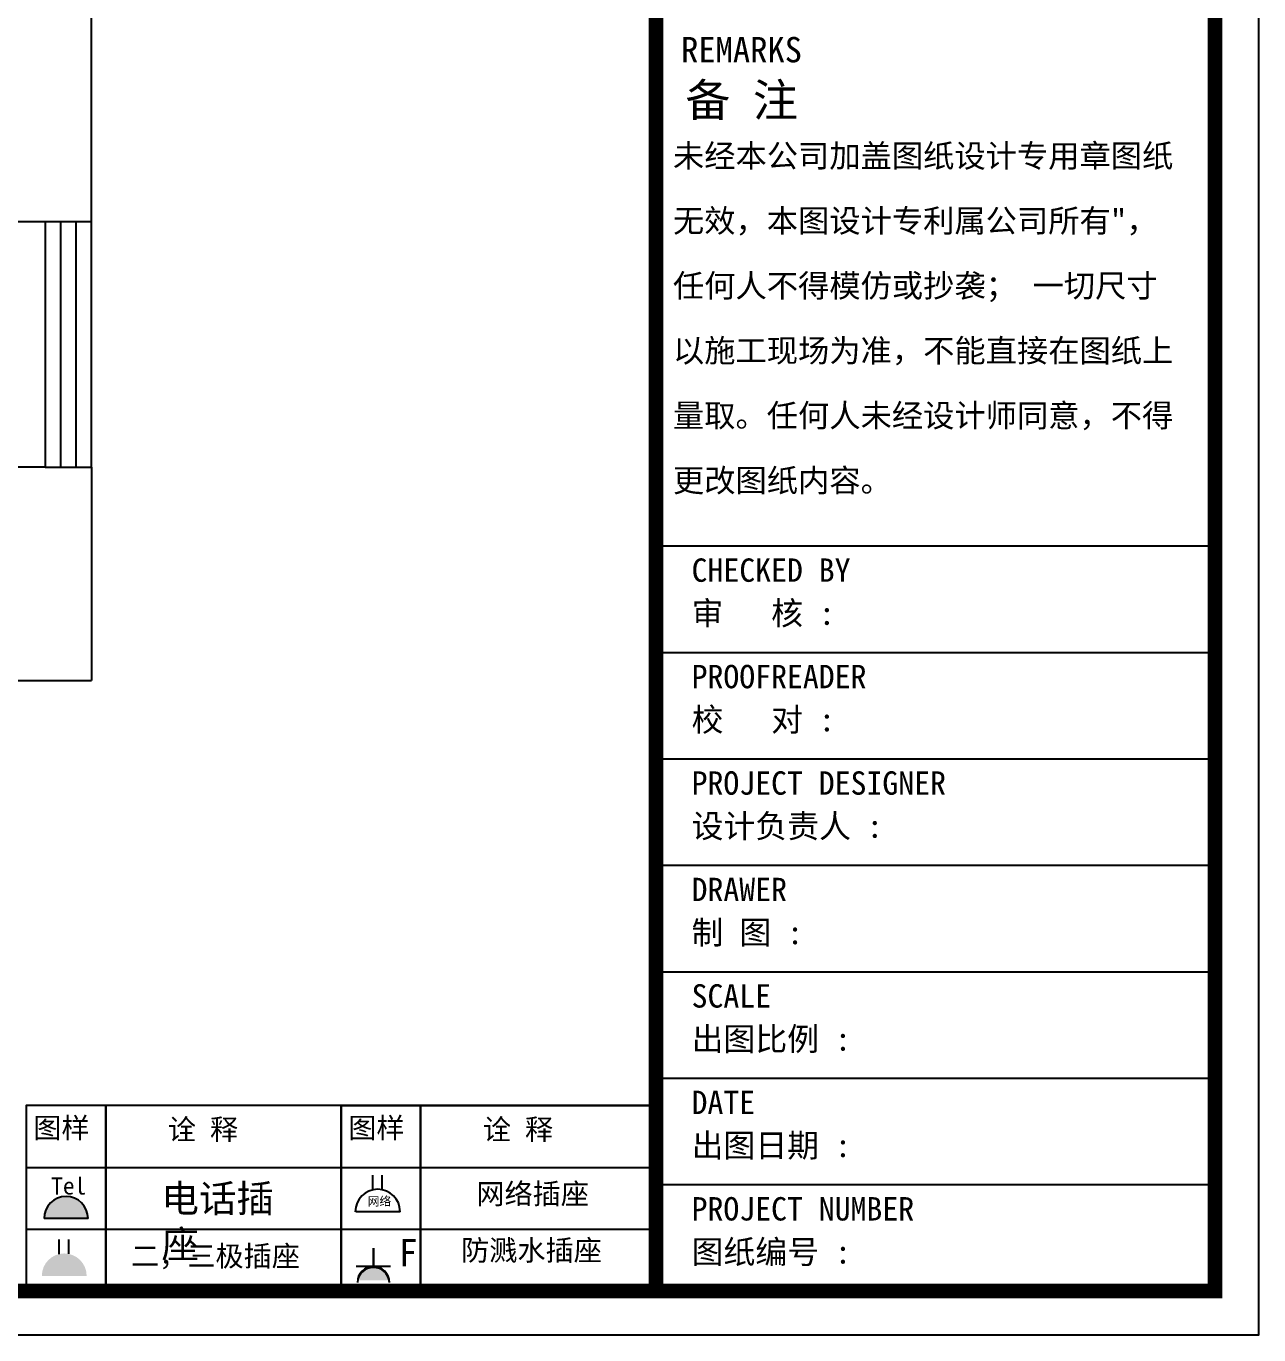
# Model space of a CAD drawing. Header units: millimetres. Extents: x -1705246 to 222838, y -3231245 to 126310.
# Drawn here: x 45562 to 52734, y -45987 to -38373 of the extents above; entities that cross this region are included whole.
import ezdxf

# ---------------------------------------------------------------- set-up
doc = ezdxf.new("R2010")
doc.units = ezdxf.units.MM
doc.linetypes.add('ACAD_ISO03W100', pattern=[30, 12, -18])
for name, color, linetype in [('250', 250, 'Continuous'), ('DIM', 3, 'Continuous'), ('IFF_FURN', 30, 'Continuous'), ('中粗', 143, 'Continuous')]:
    doc.layers.add(name, color=color, linetype=linetype)
doc.styles.get("Standard").update_dxf_attribs({"font": ''})
doc.styles.add('宋', font='')
doc.styles.add('宋体', font='', dxfattribs={"height": 180})
doc.styles.add('红三维-宋体', font='')
doc.styles.add('红三维-黑体', font='simhei.ttf')
doc.styles.get('Standard').set_extended_font_data('SimSun')
doc.styles.get('宋').set_extended_font_data('NSimSun')
doc.styles.get('宋体').set_extended_font_data('SimSun')
doc.styles.get('红三维-宋体').set_extended_font_data('SimSun')

# ---------------------------------------------------------------- blocks, each defined once
blk = doc.blocks.new('A$C54AD448D')
at = {"color": 1}
blk.add_line((-3304.468154663001, 15583.00466708898), (-3304.468154662895, 239.7385333398925), dxfattribs=at)
blk.add_lwpolyline([(-239.7385333398922, 15583.00466708898), (-22135.85791171079, 15583.00466708898), (-22135.85791171079, 239.7385333398925), (-239.738533339945, 239.7385333398925)], close=True)
at = {"layer": 'IFF_FURN', "color": 8}
for p, q in [((-3304.468154662948, 4325.096659826457), (-239.738533339945, 4325.096659826457)), ((-3304.468154662895, 3741.474070328513), (-239.738533339945, 3741.474070328513)), ((-3304.468154662895, 3157.851480830567), (-239.738533339945, 3157.851480830567)), ((-3304.468154662895, 2574.228891332833), (-239.738533339945, 2574.228891332833)), ((-3304.468154662895, 1990.606301834466), (-239.738533339945, 1990.606301834466)), ((-3304.468154662895, 1406.983712336416), (-239.738533339945, 1406.983712336416)), ((-3304.468154662895, 823.3611228385761), (-239.738533339945, 823.3611228385761)), ((-3359.144146855097, 239.7385333398925), (-239.738533339945, 239.7385333398925))]:
    blk.add_line(p, q, dxfattribs=at)
at = {"layer": 'IFF_FURN'}
blk.add_lwpolyline([(0, 15822.74320042856), (-22375.59644505063, 15822.74320042856), (-22375.59644505063, 0), (0, 0)], close=True, dxfattribs=at)
at = {"layer": 'IFF_FURN', "color": 8, "const_width": 79.91284444660899}
for points in [[(-22135.85791171079, 15583.00466708898), (-22135.85791171079, 239.7385333398925), (-239.738533339945, 239.7385333398925), (-239.738533339945, 15583.00466708898), (-22135.85791171079, 15583.00466708898)], [(-3304.468154663001, 15583.00466708898), (-3304.468154662895, 239.7385333398925)]]:
    blk.add_lwpolyline(points, dxfattribs=at)
at = {"color": 8}
for s, height, style, p in [('REMARKS', 139.2401401637714, '红三维-宋体', (-3167.690115736298, 6976.213872570085)), ('备 注', 181.0121822129029, '红三维-黑体', (-3143.960499161011, 6679.26523036276)), ('未经本公司加盖图纸设计专用章图纸', 125.7029043145159, '红三维-宋体', (-3212.174851232447, 6401.010979255064)), ('无效，本图设计专利属公司所有"，', 125.7029043145159, '红三维-宋体', (-3212.174851232447, 6045.096792819378)), ('任何人不得模仿或抄袭； 一切尺寸', 125.7029043145159, '红三维-宋体', (-3212.174851232447, 5689.182606383478)), ('以施工现场为准，不能直接在图纸上', 125.7029043145159, '红三维-宋体', (-3212.174851232447, 5333.268419946733)), ('量取。任何人未经设计师同意，不得', 125.7029043145159, '红三维-宋体', (-3212.174851232447, 4977.354233510413)), ('更改图纸内容。', 125.7029043145159, '红三维-宋体', (-3212.174851232447, 4621.440047074303)), ('CHECKED BY', 128.1278522525951, '红三维-宋体', (-3110.024385260486, 4128.528020183972)), ('审   核 :', 128.1278522525951, '红三维-黑体', (-3110.024385260486, 3892.525864388446)), ('PROOFREADER', 128.1278522525951, '红三维-宋体', (-3110.024385260486, 3544.905430685818)), ('校   对 :', 128.1278522525951, '红三维-黑体', (-3110.024385260486, 3308.903274890712)), ('PROJECT DESIGNER', 128.1278522525951, '红三维-宋体', (-3110.024385260486, 2961.282841188083)), ('设计负责人 :', 128.1278522525951, '红三维-黑体', (-3110.024385260486, 2725.280685392978)), ('DRAWER', 128.1278522525951, '红三维-宋体', (-3110.024385260486, 2377.660251689505)), ('制 图 :', 128.1278522525951, '红三维-黑体', (-3110.024385260486, 2141.658095894611)), ('SCALE', 128.1278522525951, '红三维-宋体', (-3110.024385260486, 1794.037662191559)), ('出图比例 :', 128.1278522525951, '红三维-黑体', (-3110.024385260486, 1558.035506396878)), ('DATE', 128.1278522525951, '红三维-宋体', (-3110.024385260486, 1210.415072693826)), ('出图日期 :', 128.1278522525951, '红三维-黑体', (-3110.024385260486, 974.412916898932)), ('PROJECT NUMBER', 128.1278522525951, '红三维-宋体', (-3110.024385260486, 626.7924831958808)), ('图纸编号 :', 128.1278522525951, '红三维-黑体', (-3110.024385260486, 390.7903274009878))]:
    blk.add_text(s, height=height, dxfattribs=dict(at, style=style)).set_placement(p)
blk = doc.blocks.new('sd')
blk.add_hatch(color=5).paths.add_polyline_path([(147859.1891458611, -28007.03742452055, 1), (147603.2640025387, -28007.03742452055)])
at = {"color": 5}
blk.add_text('Tel', height=100, dxfattribs=at).set_placement((147644.6367236913, -27867.53294371263))
blk = doc.blocks.new('TGBT')
at = {"color": 5}
blk.add_line((126032.2365369724, -20922.76812364254), (125776.3113936509, -20922.76812364254), dxfattribs=at)
blk.add_arc((125904.2739653119, -20922.76812364254), 127.9625716612208, 0, 180, dxfattribs=at)
blk.add_blockref('sd', (-21826.95260888781, 7084.269300878055))
blk = doc.blocks.new('TGB')
blk.add_hatch(color=5).paths.add_polyline_path([(125763.3697185002, -21256.56192423682), (126024.115038519, -21256.56192423682, 1)])
at = {"color": 5}
for p, q in [((125864.7747794657, -21129.44816147489), (125864.7747794699, -21044.83285749726)), ((125919.6402655321, -21128.78739654971), (125919.6402655339, -21044.83285749959))]:
    blk.add_line(p, q, dxfattribs=at)
blk = doc.blocks.new('NTBT')
at = {"color": 5}
for p, q in [((127688.4449898901, -20756.08268023654), (127688.4449898938, -20671.46737625845)), ((127743.310475955, -20755.42191531113), (127743.3104759587, -20671.46737626101)), ((127847.785248942, -20883.19644299847), (127590.9948928722, -20883.19644299847))]:
    blk.add_line(p, q, dxfattribs=at)
blk.add_arc((127717.4125889337, -20883.19644299847), 130.3726600093093, 0, 180, dxfattribs=at)
at = {"color": 5, "insert": (127659.5195702391, -20797.77865443145), "char_height": 50, "width": 210.8213867695186, "attachment_point": 1, "style": '宋'}
blk.add_mtext('网络', dxfattribs=at)
blk = doc.blocks.new('5Y65UY 76U')
h = blk.add_hatch(color=5)
edge = h.paths.add_edge_path()
edge.add_arc((2480520.790132919, -276271.8239765056), 84.7, 359.9999999999949, 539.9999999999949)
edge.add_arc((2480520.790132919, -276277.4959650567), 84.88970169652652, 3.8311278303772838, 176.1688721696079, ccw=False)
edge = h.paths.add_edge_path(flags=16)
edge.add_arc((2480520.790132919, -276271.8239765056), 84.7, 359.9999999999949, 539.9999999999949)
edge.add_arc((2480520.790132919, -276277.4959650567), 84.88970169652652, 3.8311278303772838, 176.1688721696079, ccw=False)
edge = h.paths.add_edge_path(flags=0)
edge.add_arc((2480520.790132919, -276271.8239765056), 84.7, 359.9999999999949, 539.9999999999949)
edge.add_arc((2480520.790132919, -276277.4959650567), 84.88970169652652, 3.8311278303772838, 176.1688721696079, ccw=False)
edge = h.paths.add_edge_path(flags=0)
edge.add_arc((2480520.790132919, -276271.8239765056), 84.7, 359.9999999999949, 539.9999999999949)
edge.add_arc((2480520.790132919, -276277.4959650567), 84.88970169652652, 3.8311278303772838, 176.1688721696079, ccw=False)
edge = h.paths.add_edge_path(flags=0)
edge.add_arc((2480520.790132919, -276271.8239765056), 84.7, 359.9999999999949, 539.9999999999949)
edge.add_arc((2480520.790132919, -276277.4959650567), 84.88970169652652, 3.8311278303772838, 176.1688721696079, ccw=False)
edge = h.paths.add_edge_path(flags=0)
edge.add_arc((2480520.790132919, -276271.8239765056), 84.7, 359.9999999999949, 539.9999999999949)
edge.add_arc((2480520.790132919, -276277.4959650567), 84.88970169652652, 3.8311278303772838, 176.1688721696079, ccw=False)
edge = h.paths.add_edge_path(flags=0)
edge.add_arc((2480520.790132919, -276271.8239765056), 84.7, 359.9999999999949, 539.9999999999949)
edge.add_arc((2480520.790132919, -276277.4959650567), 84.88970169652652, 3.8311278303772838, 176.1688721696079, ccw=False)
edge = h.paths.add_edge_path(flags=0)
edge.add_arc((2480520.790132919, -276271.8239765056), 84.7, 359.9999999999949, 539.9999999999949)
edge.add_arc((2480520.790132919, -276277.4959650567), 84.88970169652652, 3.8311278303772838, 176.1688721696079, ccw=False)
edge = h.paths.add_edge_path(flags=0)
edge.add_arc((2480520.790132919, -276271.8239765056), 84.7, 359.9999999999949, 539.9999999999949)
edge.add_arc((2480520.790132919, -276277.4959650567), 84.88970169652652, 3.8311278303772838, 176.1688721696079, ccw=False)
edge = h.paths.add_edge_path(flags=0)
edge.add_arc((2480520.790132919, -276271.8239765056), 84.7, 359.9999999999949, 539.9999999999949)
edge.add_arc((2480520.790132919, -276277.4959650567), 84.88970169652652, 3.8311278303772838, 176.1688721696079, ccw=False)
edge = h.paths.add_edge_path(flags=0)
edge.add_arc((2480520.790132919, -276271.8239765056), 84.7, 359.9999999999949, 539.9999999999949)
edge.add_arc((2480520.790132919, -276277.4959650567), 84.88970169652652, 3.8311278303772838, 176.1688721696079, ccw=False)
edge = h.paths.add_edge_path(flags=0)
edge.add_arc((2480520.790132919, -276271.8239765056), 84.7, 359.9999999999949, 539.9999999999949)
edge.add_arc((2480520.790132919, -276277.4959650567), 84.88970169652652, 3.8311278303772838, 176.1688721696079, ccw=False)
edge = h.paths.add_edge_path(flags=0)
edge.add_arc((2480520.790132919, -276271.8239765056), 84.7, 359.9999999999949, 539.9999999999949)
edge.add_arc((2480520.790132919, -276277.4959650567), 84.88970169652652, 3.8311278303772838, 176.1688721696079, ccw=False)
edge = h.paths.add_edge_path(flags=0)
edge.add_arc((2480520.790132919, -276271.8239765056), 84.7, 359.9999999999949, 539.9999999999949)
edge.add_arc((2480520.790132919, -276277.4959650567), 84.88970169652652, 3.8311278303772838, 176.1688721696079, ccw=False)
edge = h.paths.add_edge_path(flags=0)
edge.add_arc((2480520.790132919, -276271.8239765056), 84.7, 359.9999999999949, 539.9999999999949)
edge.add_arc((2480520.790132919, -276277.4959650567), 84.88970169652652, 3.8311278303772838, 176.1688721696079, ccw=False)
edge = h.paths.add_edge_path(flags=0)
edge.add_arc((2480520.790132919, -276271.8239765056), 84.7, 359.9999999999949, 539.9999999999949)
edge.add_arc((2480520.790132919, -276277.4959650567), 84.88970169652652, 3.8311278303772838, 176.1688721696079, ccw=False)
edge = h.paths.add_edge_path(flags=0)
edge.add_arc((2480520.790132919, -276271.8239765056), 84.7, 359.9999999999949, 539.9999999999949)
edge.add_arc((2480520.790132919, -276277.4959650567), 84.88970169652652, 3.8311278303772838, 176.1688721696079, ccw=False)
edge = h.paths.add_edge_path(flags=0)
edge.add_arc((2480520.790132919, -276271.8239765056), 84.7, 359.9999999999949, 539.9999999999949)
edge.add_arc((2480520.790132919, -276277.4959650567), 84.88970169652652, 3.8311278303772838, 176.1688721696079, ccw=False)
edge = h.paths.add_edge_path(flags=0)
edge.add_arc((2480520.790132919, -276271.8239765056), 84.7, 359.9999999999949, 539.9999999999949)
edge.add_arc((2480520.790132919, -276277.4959650567), 84.88970169652652, 3.8311278303772838, 176.1688721696079, ccw=False)
edge = h.paths.add_edge_path(flags=0)
edge.add_arc((2480520.790132919, -276271.8239765056), 84.7, 359.9999999999949, 539.9999999999949)
edge.add_arc((2480520.790132919, -276277.4959650567), 84.88970169652652, 3.8311278303772838, 176.1688721696079, ccw=False)
edge = h.paths.add_edge_path(flags=0)
edge.add_arc((2480520.790132919, -276271.8239765056), 84.7, 359.9999999999949, 539.9999999999949)
edge.add_arc((2480520.790132919, -276277.4959650567), 84.88970169652652, 3.8311278303772838, 176.1688721696079, ccw=False)
edge = h.paths.add_edge_path(flags=0)
edge.add_arc((2480520.790132919, -276271.8239765056), 84.7, 359.9999999999949, 539.9999999999949)
edge.add_arc((2480520.790132919, -276277.4959650567), 84.88970169652652, 3.8311278303772838, 176.1688721696079, ccw=False)
edge = h.paths.add_edge_path(flags=0)
edge.add_arc((2480520.790132919, -276271.8239765056), 84.7, 359.9999999999949, 539.9999999999949)
edge.add_arc((2480520.790132919, -276277.4959650567), 84.88970169652652, 3.8311278303772838, 176.1688721696079, ccw=False)
edge = h.paths.add_edge_path(flags=0)
edge.add_arc((2480520.790132919, -276271.8239765056), 84.7, 359.9999999999949, 539.9999999999949)
edge.add_arc((2480520.790132919, -276277.4959650567), 84.88970169652652, 3.8311278303772838, 176.1688721696079, ccw=False)
edge = h.paths.add_edge_path(flags=0)
edge.add_arc((2480520.790132919, -276271.8239765056), 84.7, 359.9999999999949, 539.9999999999949)
edge.add_arc((2480520.790132919, -276277.4959650567), 84.88970169652652, 3.8311278303772838, 176.1688721696079, ccw=False)
edge = h.paths.add_edge_path(flags=0)
edge.add_arc((2480520.790132919, -276271.8239765056), 84.7, 359.9999999999949, 539.9999999999949)
edge.add_arc((2480520.790132919, -276277.4959650567), 84.88970169652652, 3.8311278303772838, 176.1688721696079, ccw=False)
edge = h.paths.add_edge_path(flags=0)
edge.add_arc((2480520.790132919, -276271.8239765056), 84.7, 359.9999999999949, 539.9999999999949)
edge.add_arc((2480520.790132919, -276277.4959650567), 84.88970169652652, 3.8311278303772838, 176.1688721696079, ccw=False)
edge = h.paths.add_edge_path(flags=0)
edge.add_arc((2480520.790132919, -276271.8239765056), 84.7, 359.9999999999949, 539.9999999999949)
edge.add_arc((2480520.790132919, -276277.4959650567), 84.88970169652652, 3.8311278303772838, 176.1688721696079, ccw=False)
edge = h.paths.add_edge_path(flags=0)
edge.add_arc((2480520.790132919, -276271.8239765056), 84.7, 359.9999999999949, 539.9999999999949)
edge.add_arc((2480520.790132919, -276277.4959650567), 84.88970169652652, 3.8311278303772838, 176.1688721696079, ccw=False)
edge = h.paths.add_edge_path(flags=0)
edge.add_arc((2480520.790132919, -276271.8239765056), 84.7, 359.9999999999949, 539.9999999999949)
edge.add_arc((2480520.790132919, -276277.4959650567), 84.88970169652652, 3.8311278303772838, 176.1688721696079, ccw=False)
edge = h.paths.add_edge_path(flags=0)
edge.add_arc((2480520.790132919, -276271.8239765056), 84.7, 359.9999999999949, 539.9999999999949)
edge.add_arc((2480520.790132919, -276277.4959650567), 84.88970169652652, 3.8311278303772838, 176.1688721696079, ccw=False)
edge = h.paths.add_edge_path(flags=0)
edge.add_arc((2480520.790132919, -276271.8239765056), 84.7, 359.9999999999949, 539.9999999999949)
edge.add_arc((2480520.790132919, -276277.4959650567), 84.88970169652652, 3.8311278303772838, 176.1688721696079, ccw=False)
edge = h.paths.add_edge_path(flags=0)
edge.add_arc((2480520.790132919, -276271.8239765056), 84.7, 359.9999999999949, 539.9999999999949)
edge.add_arc((2480520.790132919, -276277.4959650567), 84.88970169652652, 3.8311278303772838, 176.1688721696079, ccw=False)
edge = h.paths.add_edge_path(flags=0)
edge.add_arc((2480520.790132919, -276271.8239765056), 84.7, 359.9999999999949, 539.9999999999949)
edge.add_arc((2480520.790132919, -276277.4959650567), 84.88970169652652, 3.8311278303772838, 176.1688721696079, ccw=False)
edge = h.paths.add_edge_path(flags=0)
edge.add_arc((2480520.790132919, -276271.8239765056), 84.7, 359.9999999999949, 539.9999999999949)
edge.add_arc((2480520.790132919, -276277.4959650567), 84.88970169652652, 3.8311278303772838, 176.1688721696079, ccw=False)
edge = h.paths.add_edge_path(flags=0)
edge.add_arc((2480520.790132919, -276271.8239765056), 84.7, 359.9999999999949, 539.9999999999949)
edge.add_arc((2480520.790132919, -276277.4959650567), 84.88970169652652, 3.8311278303772838, 176.1688721696079, ccw=False)
edge = h.paths.add_edge_path(flags=0)
edge.add_arc((2480520.790132919, -276271.8239765056), 84.7, 359.9999999999949, 539.9999999999949)
edge.add_arc((2480520.790132919, -276277.4959650567), 84.88970169652652, 3.8311278303772838, 176.1688721696079, ccw=False)
edge = h.paths.add_edge_path(flags=0)
edge.add_arc((2480520.790132919, -276271.8239765056), 84.7, 359.9999999999949, 539.9999999999949)
edge.add_arc((2480520.790132919, -276277.4959650567), 84.88970169652652, 3.8311278303772838, 176.1688721696079, ccw=False)
edge = h.paths.add_edge_path(flags=0)
edge.add_line((2480604.733867779, -276260.5306431723), (2480436.84639806, -276260.5306431723))
edge.add_line((2480603.967289083, -276260.5306431723), (2480437.612976756, -276260.5306431723))
h = blk.add_hatch(color=5)
edge = h.paths.add_edge_path()
edge.add_arc((2480520.790132919, -276271.8239765056), 84.7, 359.9999999999949, 539.9999999999949)
edge.add_arc((2480520.790132919, -276277.4959650567), 84.88970169652652, 3.8311278303772838, 176.1688721696079, ccw=False)
edge = h.paths.add_edge_path(flags=16)
edge.add_arc((2480520.790132919, -276271.8239765056), 84.7, 359.9999999999949, 539.9999999999949)
edge.add_arc((2480520.790132919, -276277.4959650567), 84.88970169652652, 3.8311278303772838, 176.1688721696079, ccw=False)
edge = h.paths.add_edge_path(flags=0)
edge.add_arc((2480520.790132919, -276271.8239765056), 84.7, 359.9999999999949, 539.9999999999949)
edge.add_arc((2480520.790132919, -276277.4959650567), 84.88970169652652, 3.8311278303772838, 176.1688721696079, ccw=False)
edge = h.paths.add_edge_path(flags=0)
edge.add_arc((2480520.790132919, -276271.8239765056), 84.7, 359.9999999999949, 539.9999999999949)
edge.add_arc((2480520.790132919, -276277.4959650567), 84.88970169652652, 3.8311278303772838, 176.1688721696079, ccw=False)
edge = h.paths.add_edge_path(flags=0)
edge.add_arc((2480520.790132919, -276271.8239765056), 84.7, 359.9999999999949, 539.9999999999949)
edge.add_arc((2480520.790132919, -276277.4959650567), 84.88970169652652, 3.8311278303772838, 176.1688721696079, ccw=False)
edge = h.paths.add_edge_path(flags=0)
edge.add_arc((2480520.790132919, -276271.8239765056), 84.7, 359.9999999999949, 539.9999999999949)
edge.add_arc((2480520.790132919, -276277.4959650567), 84.88970169652652, 3.8311278303772838, 176.1688721696079, ccw=False)
edge = h.paths.add_edge_path(flags=0)
edge.add_arc((2480520.790132919, -276271.8239765056), 84.7, 359.9999999999949, 539.9999999999949)
edge.add_arc((2480520.790132919, -276277.4959650567), 84.88970169652652, 3.8311278303772838, 176.1688721696079, ccw=False)
edge = h.paths.add_edge_path(flags=0)
edge.add_arc((2480520.790132919, -276271.8239765056), 84.7, 359.9999999999949, 539.9999999999949)
edge.add_arc((2480520.790132919, -276277.4959650567), 84.88970169652652, 3.8311278303772838, 176.1688721696079, ccw=False)
edge = h.paths.add_edge_path(flags=0)
edge.add_arc((2480520.790132919, -276271.8239765056), 84.7, 359.9999999999949, 539.9999999999949)
edge.add_arc((2480520.790132919, -276277.4959650567), 84.88970169652652, 3.8311278303772838, 176.1688721696079, ccw=False)
edge = h.paths.add_edge_path(flags=0)
edge.add_arc((2480520.790132919, -276271.8239765056), 84.7, 359.9999999999949, 539.9999999999949)
edge.add_arc((2480520.790132919, -276277.4959650567), 84.88970169652652, 3.8311278303772838, 176.1688721696079, ccw=False)
edge = h.paths.add_edge_path(flags=0)
edge.add_arc((2480520.790132919, -276271.8239765056), 84.7, 359.9999999999949, 539.9999999999949)
edge.add_arc((2480520.790132919, -276277.4959650567), 84.88970169652652, 3.8311278303772838, 176.1688721696079, ccw=False)
edge = h.paths.add_edge_path(flags=0)
edge.add_arc((2480520.790132919, -276271.8239765056), 84.7, 359.9999999999949, 539.9999999999949)
edge.add_arc((2480520.790132919, -276277.4959650567), 84.88970169652652, 3.8311278303772838, 176.1688721696079, ccw=False)
edge = h.paths.add_edge_path(flags=0)
edge.add_arc((2480520.790132919, -276271.8239765056), 84.7, 359.9999999999949, 539.9999999999949)
edge.add_arc((2480520.790132919, -276277.4959650567), 84.88970169652652, 3.8311278303772838, 176.1688721696079, ccw=False)
edge = h.paths.add_edge_path(flags=0)
edge.add_arc((2480520.790132919, -276271.8239765056), 84.7, 359.9999999999949, 539.9999999999949)
edge.add_arc((2480520.790132919, -276277.4959650567), 84.88970169652652, 3.8311278303772838, 176.1688721696079, ccw=False)
edge = h.paths.add_edge_path(flags=0)
edge.add_arc((2480520.790132919, -276271.8239765056), 84.7, 359.9999999999949, 539.9999999999949)
edge.add_arc((2480520.790132919, -276277.4959650567), 84.88970169652652, 3.8311278303772838, 176.1688721696079, ccw=False)
edge = h.paths.add_edge_path(flags=0)
edge.add_arc((2480520.790132919, -276271.8239765056), 84.7, 359.9999999999949, 539.9999999999949)
edge.add_arc((2480520.790132919, -276277.4959650567), 84.88970169652652, 3.8311278303772838, 176.1688721696079, ccw=False)
edge = h.paths.add_edge_path(flags=0)
edge.add_arc((2480520.790132919, -276271.8239765056), 84.7, 359.9999999999949, 539.9999999999949)
edge.add_arc((2480520.790132919, -276277.4959650567), 84.88970169652652, 3.8311278303772838, 176.1688721696079, ccw=False)
edge = h.paths.add_edge_path(flags=0)
edge.add_arc((2480520.790132919, -276271.8239765056), 84.7, 359.9999999999949, 539.9999999999949)
edge.add_arc((2480520.790132919, -276277.4959650567), 84.88970169652652, 3.8311278303772838, 176.1688721696079, ccw=False)
edge = h.paths.add_edge_path(flags=0)
edge.add_arc((2480520.790132919, -276271.8239765056), 84.7, 359.9999999999949, 539.9999999999949)
edge.add_arc((2480520.790132919, -276277.4959650567), 84.88970169652652, 3.8311278303772838, 176.1688721696079, ccw=False)
edge = h.paths.add_edge_path(flags=0)
edge.add_arc((2480520.790132919, -276271.8239765056), 84.7, 359.9999999999949, 539.9999999999949)
edge.add_arc((2480520.790132919, -276277.4959650567), 84.88970169652652, 3.8311278303772838, 176.1688721696079, ccw=False)
edge = h.paths.add_edge_path(flags=0)
edge.add_arc((2480520.790132919, -276271.8239765056), 84.7, 359.9999999999949, 539.9999999999949)
edge.add_arc((2480520.790132919, -276277.4959650567), 84.88970169652652, 3.8311278303772838, 176.1688721696079, ccw=False)
edge = h.paths.add_edge_path(flags=0)
edge.add_arc((2480520.790132919, -276271.8239765056), 84.7, 359.9999999999949, 539.9999999999949)
edge.add_arc((2480520.790132919, -276277.4959650567), 84.88970169652652, 3.8311278303772838, 176.1688721696079, ccw=False)
edge = h.paths.add_edge_path(flags=0)
edge.add_arc((2480520.790132919, -276271.8239765056), 84.7, 359.9999999999949, 539.9999999999949)
edge.add_arc((2480520.790132919, -276277.4959650567), 84.88970169652652, 3.8311278303772838, 176.1688721696079, ccw=False)
edge = h.paths.add_edge_path(flags=0)
edge.add_arc((2480520.790132919, -276271.8239765056), 84.7, 359.9999999999949, 539.9999999999949)
edge.add_arc((2480520.790132919, -276277.4959650567), 84.88970169652652, 3.8311278303772838, 176.1688721696079, ccw=False)
edge = h.paths.add_edge_path(flags=0)
edge.add_arc((2480520.790132919, -276271.8239765056), 84.7, 359.9999999999949, 539.9999999999949)
edge.add_arc((2480520.790132919, -276277.4959650567), 84.88970169652652, 3.8311278303772838, 176.1688721696079, ccw=False)
edge = h.paths.add_edge_path(flags=0)
edge.add_arc((2480520.790132919, -276271.8239765056), 84.7, 359.9999999999949, 539.9999999999949)
edge.add_arc((2480520.790132919, -276277.4959650567), 84.88970169652652, 3.8311278303772838, 176.1688721696079, ccw=False)
edge = h.paths.add_edge_path(flags=0)
edge.add_arc((2480520.790132919, -276271.8239765056), 84.7, 359.9999999999949, 539.9999999999949)
edge.add_arc((2480520.790132919, -276277.4959650567), 84.88970169652652, 3.8311278303772838, 176.1688721696079, ccw=False)
edge = h.paths.add_edge_path(flags=0)
edge.add_arc((2480520.790132919, -276271.8239765056), 84.7, 359.9999999999949, 539.9999999999949)
edge.add_arc((2480520.790132919, -276277.4959650567), 84.88970169652652, 3.8311278303772838, 176.1688721696079, ccw=False)
edge = h.paths.add_edge_path(flags=0)
edge.add_arc((2480520.790132919, -276271.8239765056), 84.7, 359.9999999999949, 539.9999999999949)
edge.add_arc((2480520.790132919, -276277.4959650567), 84.88970169652652, 3.8311278303772838, 176.1688721696079, ccw=False)
edge = h.paths.add_edge_path(flags=0)
edge.add_arc((2480520.790132919, -276271.8239765056), 84.7, 359.9999999999949, 539.9999999999949)
edge.add_arc((2480520.790132919, -276277.4959650567), 84.88970169652652, 3.8311278303772838, 176.1688721696079, ccw=False)
edge = h.paths.add_edge_path(flags=0)
edge.add_arc((2480520.790132919, -276271.8239765056), 84.7, 359.9999999999949, 539.9999999999949)
edge.add_arc((2480520.790132919, -276277.4959650567), 84.88970169652652, 3.8311278303772838, 176.1688721696079, ccw=False)
edge = h.paths.add_edge_path(flags=0)
edge.add_arc((2480520.790132919, -276271.8239765056), 84.7, 359.9999999999949, 539.9999999999949)
edge.add_arc((2480520.790132919, -276277.4959650567), 84.88970169652652, 3.8311278303772838, 176.1688721696079, ccw=False)
edge = h.paths.add_edge_path(flags=0)
edge.add_arc((2480520.790132919, -276271.8239765056), 84.7, 359.9999999999949, 539.9999999999949)
edge.add_arc((2480520.790132919, -276277.4959650567), 84.88970169652652, 3.8311278303772838, 176.1688721696079, ccw=False)
edge = h.paths.add_edge_path(flags=0)
edge.add_arc((2480520.790132919, -276271.8239765056), 84.7, 359.9999999999949, 539.9999999999949)
edge.add_arc((2480520.790132919, -276277.4959650567), 84.88970169652652, 3.8311278303772838, 176.1688721696079, ccw=False)
edge = h.paths.add_edge_path(flags=0)
edge.add_arc((2480520.790132919, -276271.8239765056), 84.7, 359.9999999999949, 539.9999999999949)
edge.add_arc((2480520.790132919, -276277.4959650567), 84.88970169652652, 3.8311278303772838, 176.1688721696079, ccw=False)
edge = h.paths.add_edge_path(flags=0)
edge.add_arc((2480520.790132919, -276271.8239765056), 84.7, 359.9999999999949, 539.9999999999949)
edge.add_arc((2480520.790132919, -276277.4959650567), 84.88970169652652, 3.8311278303772838, 176.1688721696079, ccw=False)
edge = h.paths.add_edge_path(flags=0)
edge.add_arc((2480520.790132919, -276271.8239765056), 84.7, 359.9999999999949, 539.9999999999949)
edge.add_arc((2480520.790132919, -276277.4959650567), 84.88970169652652, 3.8311278303772838, 176.1688721696079, ccw=False)
edge = h.paths.add_edge_path(flags=0)
edge.add_arc((2480520.790132919, -276271.8239765056), 84.7, 359.9999999999949, 539.9999999999949)
edge.add_arc((2480520.790132919, -276277.4959650567), 84.88970169652652, 3.8311278303772838, 176.1688721696079, ccw=False)
edge = h.paths.add_edge_path(flags=0)
edge.add_line((2480604.733867779, -276260.5306431723), (2480436.84639806, -276260.5306431723))
edge.add_line((2480603.967289083, -276260.5306431723), (2480437.612976756, -276260.5306431723))
blk.add_hatch(color=5).paths.add_polyline_path([(2480603.967289083, -276260.5306431723, 0.8166230121941177), (2480437.612976756, -276260.5306431723)])
at = {"color": 5}
for p, q in [((2480520.790132919, -276091.1306431723), (2480520.790132919, -276187.1239765056)), ((2480520.790132919, -276187.1239765056), (2480520.790132919, -276091.1306431723)), ((2480611.136799586, -276187.1239765056), (2480430.443466253, -276187.1239765056)), ((2480611.136799586, -276187.1239765056), (2480430.443466253, -276187.1239765056))]:
    blk.add_line(p, q, dxfattribs=at)
for centre, radius, start, end in [((2480520.790132919, -276271.8239765056), 84.7, 0, 180), ((2480520.790132919, -276277.4959650567), 84.88970169652652, 3.831127830749439, 176.1688721692505)]:
    blk.add_arc(centre, radius, start, end, dxfattribs=at)
at = {"color": 5, "style": '宋体'}
blk.add_text('F', height=145.2, dxfattribs=at).set_placement((2480655.533836051, -276187.1239765056))
blk = doc.blocks.new('NB')
at = {"layer": 'DIM', "color": 8, "xscale": 1.100000000093132, "yscale": 1.099999999860301, "zscale": 1.1}
blk.add_blockref('5Y65UY 76U', (-2600880.632484733, 282604.5370440965), dxfattribs=at)

msp = doc.modelspace()

# ---------------------------------------------------------------- linework, layer by layer
at = {"color": 5}
for p, q in [((47394.69613119218, -44652.25858088944), (49227.15492247368, -44652.25858088944)), ((45562.23733991056, -45012.25858088944), (47394.69613119218, -45012.25858088944)), ((47394.69613119218, -45012.25858088944), (49227.15492247368, -45012.25858088944)), ((45562.23733991056, -45372.25858088944), (47394.69613119218, -45372.25858088944)), ((47394.69613119218, -45372.25858088944), (49227.15492247368, -45372.25858088944))]:
    msp.add_line(p, q, dxfattribs=at)
for points in [[(47394.69613119218, -44652.25858088944), (45562.23733991056, -44652.25858088944), (45562.23733991056, -45732.25858088944), (47394.69613119218, -45732.25858088944)], [(46024.78533016847, -44652.25858088944), (46024.78533016847, -44652.25858088944), (46024.78533016847, -45732.25858088944), (46024.78533016847, -45732.25858088944)], [(49227.15492247368, -44652.25858088944), (47394.69613119218, -44652.25858088944), (47394.69613119218, -45732.25858088944), (49227.15492247368, -45732.25858088944)], [(47857.24412144904, -44652.25858088944), (47857.24412144904, -44652.25858088944), (47857.24412144904, -45732.25858088944), (47857.24412144904, -45732.25858088944)]]:
    msp.add_lwpolyline(points, close=True, dxfattribs=at)
at = {"layer": '250', "color": 251}
for p, q in [((45942.40006271374, -39509.65606400825), (45942.40006271374, -37999.65606400825)), ((45452.40006271374, -39509.65606400825), (45672.40006271374, -39509.65606400825)), ((45652.40006271374, -39509.65606400825), (45942.40006271374, -39509.65606400825)), ((45672.40006271374, -39509.65606400825), (45672.40006271374, -40939.65606400825)), ((45762.40006271374, -39509.65606400825), (45762.40006271374, -40939.65606400825)), ((45852.40006271374, -40939.65606400825), (45852.40006271374, -39509.65606400825)), ((45942.40006271374, -40939.65606400825), (45942.40006271374, -39509.65606400825)), ((45672.40006271374, -40939.65606400825), (45452.40006271374, -40939.65606400825)), ((45672.40006271374, -40939.65606400825), (45942.40006271374, -40939.65606400825)), ((45942.40006271374, -40939.65606400825), (45942.40006271374, -42179.65606400825)), ((40602.40006271374, -42179.65606400825), (45942.40006271374, -42179.65606400825))]:
    msp.add_line(p, q, dxfattribs=at)

# ---------------------------------------------------------------- block references
at = {"color": 7, "linetype": 'ByBlock', "xscale": 1.061146067193476, "yscale": 1.06114606722258, "zscale": 1.061146067202521}
msp.add_blockref('A$C54AD448D', (52733.67830896031, -45986.65618269425), dxfattribs=at)
at = {"color": 5, "linetype": 'ACAD_ISO03W100'}
for name in ['TGBT', 'NTBT', 'TGB', 'NB']:
    msp.add_blockref(name, (-80109.99209223663, -24387.07371262263), dxfattribs=at)

# ---------------------------------------------------------------- texts
at = {"color": 0, "char_height": 150, "attachment_point": 1}
for s, insert, width in [('{\\fNSimSun|b0|i0|c134|p49;\\H0.8x;\\C5;图样}', (45603.73336555526, -44722.96649721859), 553.8776904749682), ('{\\fNSimSun|b0|i0|c134|p49;\\H0.8x;\\C5;诠 释}', (46386.46239970715, -44731.58359480265), 553.8776904749682), ('{\\fNSimSun|b0|i0|c134|p49;\\H0.8x;\\C5;图样}', (47436.19215683735, -44722.96649721859), 553.8776904749682), ('{\\fNSimSun|b0|i0|c134|p49;\\H0.8x;\\C5;诠 释}', (48218.92119098877, -44731.58359480265), 553.8776904749682), ('{\\fNSimSun|b0|i0|c134|p49;\\H0.8x;\\C5;网络插座}', (48181.61416407113, -45106.09545227129), 768.6892753359862), ('{\\fNSimSun|b0|i0|c134|p49;\\H0.8x;\\C5;二，三极插座}', (46172.66640494388, -45468.16994797869), 1102.209707565373), ('{\\fNSimSun|b0|i0|c134|p49;\\H0.8x;\\C5;防溅水插座}', (48093.00511424526, -45434.62982412369), 2315)]:
    msp.add_mtext(s, dxfattribs=dict(at, insert=insert, width=width))
at = {"layer": '中粗', "insert": (46349.1553727905, -45113.31840765791), "char_height": 200, "width": 768.6892753359862, "attachment_point": 1}
msp.add_mtext('{\\fNSimSun|b0|i0|c134|p49;\\H0.8x;\\C5;电话插座}', dxfattribs=at)

doc.saveas('drawing.dxf')
